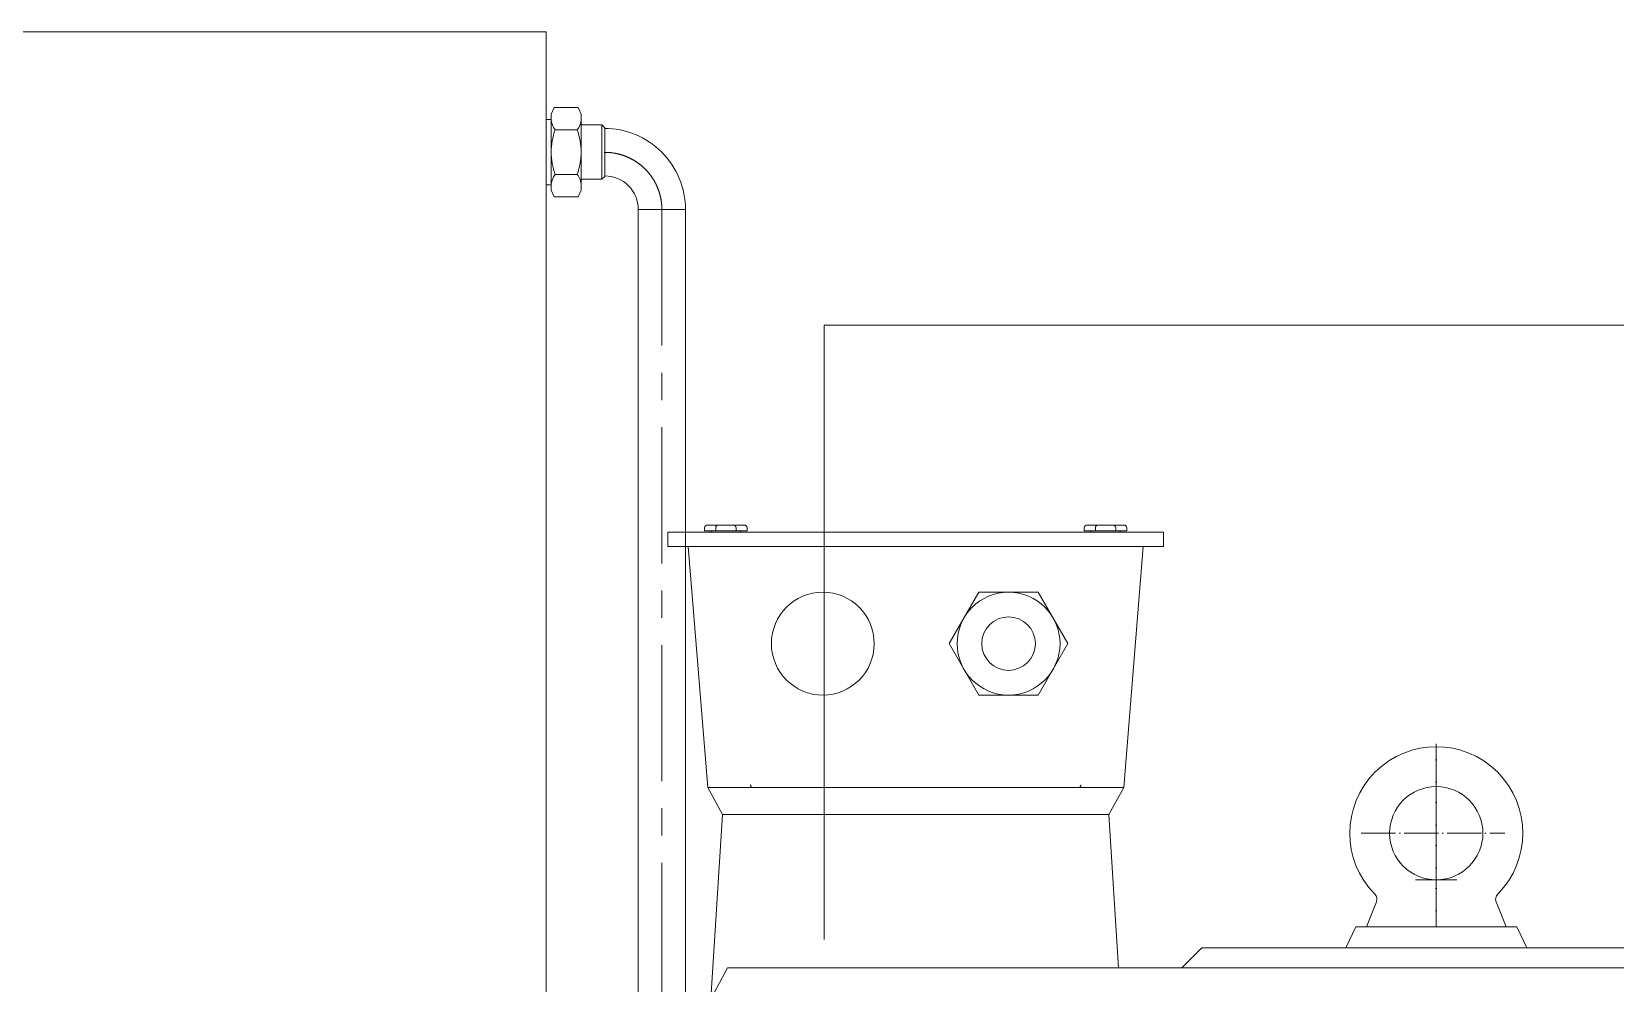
# Model space of a CAD drawing. Header units: millimetres. Extents: x 2 to 559190, y 2 to 426051.
# Drawn here: x 476015 to 504166, y 248273 to 265190 of the extents above; entities that cross this region are included whole.
import ezdxf

# ---------------------------------------------------------------- set-up
doc = ezdxf.new("R2010")
doc.units = ezdxf.units.MM
doc.header["$LTSCALE"] = 25.4
doc.linetypes.add('ACAD_ISO04W100', pattern=[30, 24, -3, 0, -3])
doc.linetypes.add('CENTER', pattern=[50.8, 31.75, -6.35, 6.35, -6.35])
for name, color, linetype, lineweight in [('CAXA0', 7, 'Continuous', 5), ('CAXA1', 5, 'CENTER', 5), ('图层1', 1, 'ACAD_ISO04W100', 5)]:
    doc.layers.add(name, color=color, linetype=linetype, lineweight=lineweight)

msp = doc.modelspace()

# ---------------------------------------------------------------- linework, layer by layer
at = {"layer": 'CAXA0', "color": 7, "linetype": 'Continuous', "lineweight": 5}
for p, q in [((467227.53, 265189.71), (485159.93, 265189.71)), ((485159.93, 265189.71), (485159.93, 246030.17)), ((485248.83, 263721.32), (485304.23, 263840.11)), ((485304.23, 263840.11), (485726.84, 263840.11)), ((485782.23, 263721.32), (485726.84, 263840.11)), ((485159.93, 263629.83), (485250.36, 263629.83)), ((485248.83, 263048.17), (485248.83, 263721.32)), ((485782.23, 263721.32), (485782.23, 263048.17)), ((486150.53, 263530.77), (485782.23, 263530.77)), ((486201.33, 263479.97), (486150.53, 263530.77)), ((486150.53, 263530.77), (486150.53, 263048.17)), ((486201.33, 263479.97), (486150.53, 263530.77)), ((485318.94, 263444.08), (485713.65, 263444.08)), ((486201.33, 263479.97), (486201.33, 262616.37)), ((485248.83, 263048.17), (485248.83, 262375.03)), ((485782.23, 262375.03), (485782.23, 263048.17)), ((486150.53, 262565.57), (486150.53, 263048.17)), ((485318.94, 262652.27), (485713.65, 262652.27)), ((485159.93, 262466.51), (485250.36, 262466.51)), ((485248.83, 262375.03), (485304.23, 262256.24)), ((485782.23, 262375.03), (485726.84, 262256.24)), ((486150.53, 262565.57), (485782.23, 262565.57)), ((486201.33, 262616.37), (486150.53, 262565.57)), ((485304.23, 262256.24), (485726.84, 262256.24)), ((486798.23, 262028.81), (487636.46, 262028.81)), ((486798.26, 235285.28), (486798.26, 262028.81)), ((487636.46, 235285.28), (487636.46, 262028.81)), ((510420.29, 259975.42), (490100.29, 259975.42)), ((490100.29, 259975.42), (490100.29, 249053.46))]:
    msp.add_line(p, q, dxfattribs=at)
for centre, radius, start, end in [((485570.51, 263642.1), 320.15, 182.194672, 218.207805), ((485462.08, 263642.1), 320.15, 321.792197, 0), ((486427.56, 263048.13), 1177.2, 160.347833, 180), ((484605.03, 263048.13), 1177.2, 0.002248, 19.654415), ((486194.61, 262028.81), 1441.82, 0, 90.000497), ((486427.56, 263048.22), 1177.2, 180.002248, 199.654415), ((484605.03, 263048.22), 1177.2, 340.347833, 0), ((485570.51, 262454.25), 320.15, 141.792195, 177.805328), ((485462.08, 262454.25), 320.15, 0.000002, 38.207805), ((486201.34, 262028.81), 596.9, 0, 90.001217)]:
    msp.add_arc(centre, radius, start, end, dxfattribs=at)
at = {"layer": 'CAXA1', "linetype": 'CENTER', "lineweight": 5, "ltscale": 3}
msp.add_line((487217.33, 262028.81), (487217.33, 235107.48), dxfattribs=at)
msp.add_arc((486201.34, 262028.81), 1015.99, 0, 90.60226, dxfattribs=at)
at = {"layer": '图层1', "color": 7, "linetype": 'ByBlock', "lineweight": 5}
for p, q in [((487321.98, 256292.53), (491728.88, 256292.53)), ((487321.98, 256292.53), (487321.98, 256038.53)), ((487976.71, 256368.73), (487976.71, 256318.96)), ((487976.71, 256318.96), (488732.36, 256318.96)), ((488027.51, 256419.53), (488224.78, 256419.53)), ((488094.12, 256318.96), (488094.12, 256292.53)), ((488173.98, 256368.73), (488173.98, 256318.96)), ((488354.53, 256419.53), (488224.78, 256419.53)), ((488354.53, 256419.53), (488484.29, 256419.53)), ((488681.56, 256419.53), (488484.29, 256419.53)), ((488535.09, 256368.73), (488535.09, 256318.96)), ((488614.95, 256318.96), (488614.95, 256292.53)), ((488732.36, 256368.73), (488732.36, 256318.96)), ((496135.78, 256292.53), (491728.88, 256292.53)), ((494725.4, 256368.73), (494725.4, 256318.96)), ((495481.05, 256318.96), (494725.4, 256318.96)), ((494776.2, 256419.53), (494973.47, 256419.53)), ((494842.81, 256318.96), (494842.81, 256292.53)), ((494922.67, 256368.73), (494922.67, 256318.96)), ((495103.22, 256419.53), (494973.47, 256419.53)), ((495103.22, 256419.53), (495232.98, 256419.53)), ((495430.25, 256419.53), (495232.98, 256419.53)), ((495283.78, 256368.73), (495283.78, 256318.96)), ((495363.64, 256318.96), (495363.64, 256292.53)), ((495481.05, 256368.73), (495481.05, 256318.96)), ((496135.78, 256292.53), (496135.78, 256038.53)), ((487321.98, 256038.53), (491728.88, 256038.53)), ((487682.29, 256038.53), (488031.65, 251751)), ((496135.78, 256038.53), (491728.88, 256038.53)), ((495775.47, 256038.53), (495426.11, 251751)), ((488031.65, 251751), (491728.88, 251751)), ((488031.65, 251751), (488296.43, 251275.64)), ((495426.11, 251751), (491728.88, 251751)), ((495426.11, 251751), (495161.33, 251275.64)), ((488296.43, 251275.64), (488089.74, 248000.13)), ((488296.43, 251275.64), (491728.88, 251275.64)), ((495161.33, 251275.64), (491728.88, 251275.64)), ((495161.33, 251275.64), (495333.61, 248545.53)), ((500982.88, 250111.67), (500615.23, 250111.67)), ((500982.88, 250111.67), (501350.52, 250111.67)), ((499919.13, 249720.59), (499741.51, 249275.47)), ((502046.62, 249720.59), (502224.24, 249275.47)), ((499552.72, 249275.47), (499374.33, 248901.13)), ((500982.88, 249275.47), (499552.72, 249275.47)), ((500982.88, 249275.47), (502413.04, 249275.47)), ((502413.04, 249275.47), (502591.43, 248901.13)), ((496814.29, 248901.13), (496458.37, 248545.53)), ((499905.23, 248901.13), (496814.29, 248901.13)), ((499905.23, 248901.13), (508448.88, 248901.13)), ((487342.35, 246616.53), (488384.35, 248545.53)), ((508448.88, 248545.53), (488384.35, 248545.53))]:
    msp.add_line(p, q, dxfattribs=at)
at = {"layer": '图层1', "color": 7, "lineweight": 5}
for p, q in [((500982.88, 252532.14), (500982.88, 249275.47)), ((500982.88, 249275.47), (500982.88, 252532.14)), ((499650.25, 250940.78), (502200.56, 250940.78))]:
    msp.add_line(p, q, dxfattribs=at)
at = {"layer": '图层1', "color": 7, "linetype": 'ByBlock', "lineweight": 5}
msp.add_lwpolyline([(493907.81, 253396.93), (494435.74, 254311.33), (493907.81, 255225.73), (492851.95, 255225.73), (492324.02, 254311.33), (492851.95, 253396.93)], close=True, dxfattribs=at)
for centre, radius in [((490077.88, 254311.33), 914.4), ((493379.88, 254311.33), 914.4), ((493379.88, 254311.33), 476.28), ((500982.88, 250940.78), 829.12)]:
    msp.add_circle(centre, radius, dxfattribs=at)
for centre, radius, start, end in [((488027.51, 256368.73), 50.8, 90, 180), ((488224.78, 256368.73), 50.8, 90, 180), ((488484.29, 256368.73), 50.8, 0, 90), ((488681.56, 256368.73), 50.8, 0, 90), ((494776.2, 256368.73), 50.8, 90, 180), ((494973.47, 256368.73), 50.8, 90, 180), ((495232.98, 256368.73), 50.8, 0, 90), ((495430.25, 256368.73), 50.8, 0, 90), ((500982.88, 250940.78), 1538.12, 315.208674, 224.791326), ((488842.31, 251801.8), 50.8, 180, 270), ((494615.45, 251801.8), 50.8, 270, 0), ((499801.18, 249767.66), 127, 338.246173, 44.791326), ((502164.58, 249767.66), 127, 135.208674, 201.753827)]:
    msp.add_arc(centre, radius, start, end, dxfattribs=at)

doc.saveas('drawing.dxf')
